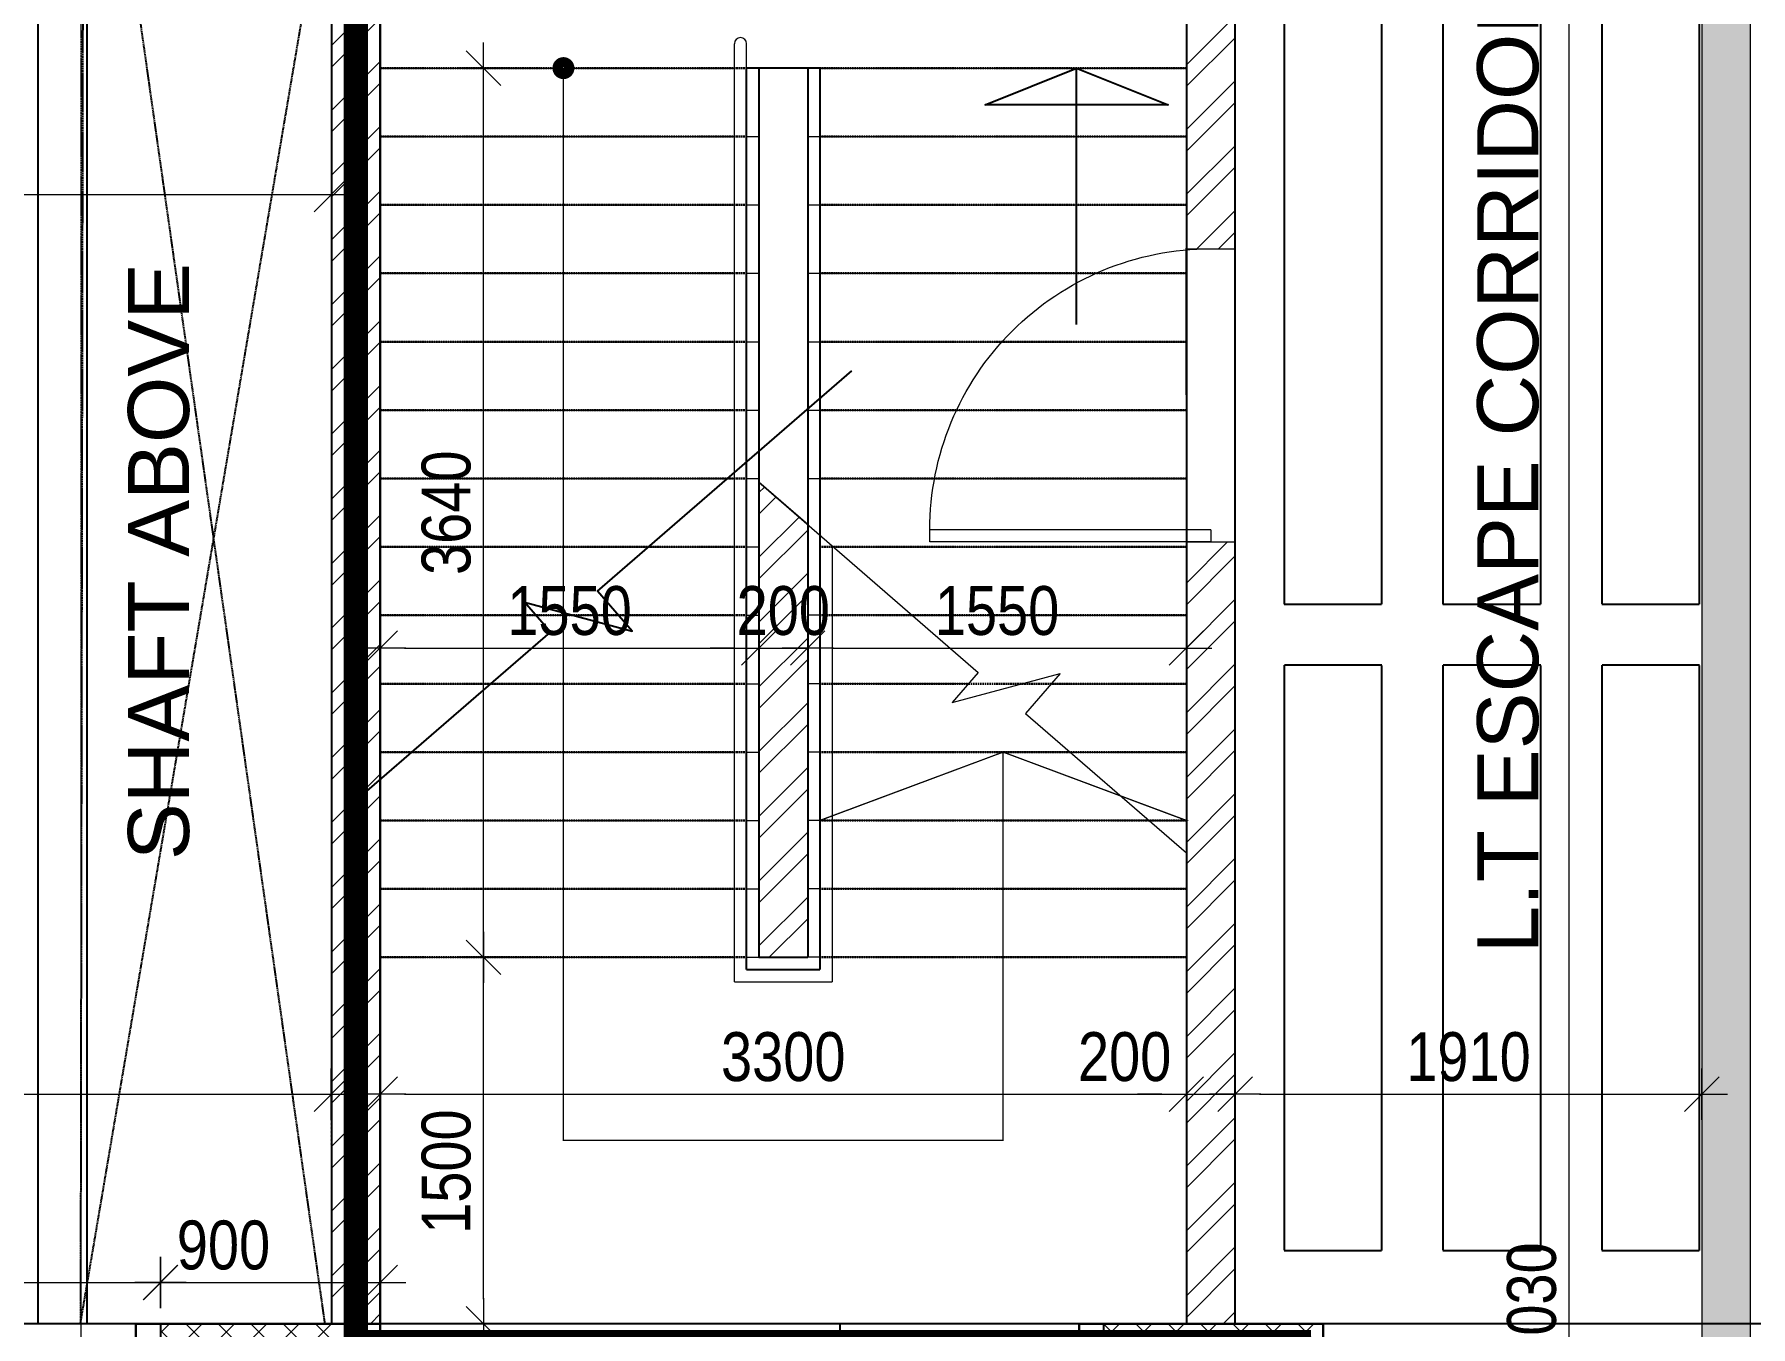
# Model space of a CAD drawing. Header units: inches. Extents: x 676944 to 1044153, y 326920 to 502369.
# Drawn here: x 732321 to 739347, y 378298 to 383589 of the extents above; entities that cross this region are included whole.
import ezdxf

# ---------------------------------------------------------------- set-up
doc = ezdxf.new("R2010")
doc.units = ezdxf.units.IN
doc.header["$MEASUREMENT"] = 0
for name, pattern in [('DASHED2', [9.525, 6.35, -3.175]), ('DOT2', [3.175, 0, -3.175]), ('HIDDEN', [9.525, 6.35, -3.175])]:
    doc.linetypes.add(name, pattern=pattern)
for name, color, linetype, lineweight in [('A-BLOCK', 43, 'Continuous', 13), ('A-DIMENSION', 7, 'Continuous', 9), ('A-DOOR', 10, 'Continuous', 15), ('A-HATCH CONCRETE', 254, 'Continuous', 5), ('A-LEASING LINE', 7, 'DASHED2', 9), ('escape route', 8, 'HIDDEN', 15), ('wall hatch', 252, 'Continuous', 0)]:
    doc.layers.add(name, color=color, linetype=linetype, lineweight=lineweight)
for name, color, linetype in [('S-BEAM', 2, 'Continuous'), ('S-COL', 210, 'Continuous'), ('S-COL-1', 7, 'Continuous'), ('S-RIBS', 43, 'HIDDEN'), ('S-STR', 9, 'DASHED2'), ('SHAFT', 7, 'Continuous'), ('stair', 1, 'Continuous'), ('TEXT', 181, 'Continuous'), ('VP', 8, 'Continuous')]:
    doc.layers.add(name, color=color, linetype=linetype)
doc.styles.add('ARIAL', font='ARIALN.TTF')
doc.styles.get("Standard").update_dxf_attribs({"font": 'arial.ttf'})
doc.styles.add('style1', font='arial.ttf')
doc.dimstyles.get("Standard").update_dxf_attribs({"dimtxt": 0.18, "dimasz": 0.18, "dimexe": 0.18, "dimexo": 0.0625, "dimgap": 0.09, "dimtad": 0, "dimtih": 1, "dimtoh": 1, "dimdec": 4, "dimzin": 0, "dimdsep": 46, "dimtxsty": 'Standard', "dimcen": 0.09, "dimadec": 0, "dimazin": 0, "dimtfac": 1, "dimtdec": 4, "dimtofl": 0, "dimtmove": 0, "dimatfit": 3, "dimfxl": 1, "dimtolj": 1, "dimtzin": 0, "dimarcsym": 0})
pattern_1 = [(45, (500290.86, -209134.59), (-132.58252, 132.58252), []), (45, (500379.24, -209134.59), (-132.58252, 132.58252), [])]

# ---------------------------------------------------------------- blocks, each defined once
blk = doc.blocks.new('R')
at = {"color": 4, "lineweight": 13}
blk.add_line((-0.707, -0.707), (0.707, 0.707), dxfattribs=at)
for p, q in [((0, -1.05), (0, 1.05)), ((-1.05, 0), (1.05, 0))]:
    blk.add_line(p, q)
blk = doc.blocks.new('*D213')
at = {"layer": 'A-DIMENSION', "linetype": 'DOT2', "lineweight": 13, "transparency": 16777216}
for p, q in [((721847, 382960.4), (721847, 382858.4)), ((733537, 382960.4), (733537, 382858.4))]:
    blk.add_line(p, q, dxfattribs=at)
at = {"layer": 'A-DIMENSION', "transparency": 16777216}
blk.add_line((721947, 382933.4), (733437, 382933.4), dxfattribs=at)
at = {"layer": 'Defpoints', "color": 0, "transparency": 16777216}
for p in [(721847, 383060.4), (733537, 383060.4), (733537, 382933.4)]:
    blk.add_point(p, dxfattribs=at)
at = {"layer": 'A-DIMENSION', "transparency": 16777216, "xscale": 100, "yscale": 100, "zscale": 100, "rotation": 180}
blk.add_blockref('R', (721847, 382933.4), dxfattribs=at)
at = {"layer": 'A-DIMENSION', "transparency": 16777216, "xscale": 100, "yscale": 100, "zscale": 100}
blk.add_blockref('R', (733537, 382933.4), dxfattribs=at)
at = {"layer": 'A-DIMENSION', "transparency": 16777216, "insert": (727692, 383085.6), "char_height": 200, "attachment_point": 5, "style": 'ARIAL'}
blk.add_mtext('\\A1;11690', dxfattribs=at)
blk = doc.blocks.new('*D192')
at = {"layer": 'A-DIMENSION', "linetype": 'DOT2', "lineweight": 13, "transparency": 16777216}
for p, q in [((727197.9, 378410.4), (727197.9, 378554.4)), ((732838, 378410.4), (732838, 378554.4))]:
    blk.add_line(p, q, dxfattribs=at)
at = {"layer": 'A-DIMENSION', "transparency": 16777216}
blk.add_line((727297.9, 378479.4), (732738, 378479.4), dxfattribs=at)
at = {"layer": 'Defpoints', "color": 0, "transparency": 16777216}
for p in [(732838, 378479.4), (727197.9, 378310.4), (732838, 378310.4)]:
    blk.add_point(p, dxfattribs=at)
at = {"layer": 'A-DIMENSION', "transparency": 16777216, "xscale": 100, "yscale": 100, "zscale": 100, "rotation": 180}
blk.add_blockref('R', (727197.9, 378479.4), dxfattribs=at)
at = {"layer": 'A-DIMENSION', "transparency": 16777216, "xscale": 100, "yscale": 100, "zscale": 100}
blk.add_blockref('R', (732838, 378479.4), dxfattribs=at)
at = {"layer": 'A-DIMENSION', "transparency": 16777216, "insert": (730017.9, 378631.5), "char_height": 200, "attachment_point": 5, "style": 'ARIAL'}
blk.add_mtext('\\A1;5640', dxfattribs=at)
blk = doc.blocks.new('*D193')
at = {"layer": 'A-DIMENSION', "linetype": 'DOT2', "lineweight": 13, "transparency": 16777216}
for p, q in [((732837, 378410.4), (732837, 378554.4)), ((733736.9, 378410.4), (733736.9, 378554.4))]:
    blk.add_line(p, q, dxfattribs=at)
at = {"layer": 'A-DIMENSION', "transparency": 16777216}
blk.add_line((732937, 378479.4), (733636.9, 378479.4), dxfattribs=at)
at = {"layer": 'Defpoints', "color": 0, "transparency": 16777216}
for p in [(733736.9, 378479.4), (732837, 378310.4), (733736.9, 378310.4)]:
    blk.add_point(p, dxfattribs=at)
at = {"layer": 'A-DIMENSION', "transparency": 16777216, "xscale": 100, "yscale": 100, "zscale": 100, "rotation": 180}
blk.add_blockref('R', (732837, 378479.4), dxfattribs=at)
at = {"layer": 'A-DIMENSION', "transparency": 16777216, "xscale": 100, "yscale": 100, "zscale": 100}
blk.add_blockref('R', (733736.9, 378479.4), dxfattribs=at)
at = {"layer": 'A-DIMENSION', "transparency": 16777216, "insert": (733095.3, 378631.5), "char_height": 200, "attachment_point": 5, "style": 'ARIAL'}
blk.add_mtext('\\A1;900', dxfattribs=at)
blk = doc.blocks.new('*D202')
at = {"layer": 'A-DIMENSION', "linetype": 'DOT2', "lineweight": 13, "transparency": 16777216}
for p, q in [((732421.7, 385280), (731961.3, 385280)), ((732442.9, 378310.4), (731961.3, 378310.4))]:
    blk.add_line(p, q, dxfattribs=at)
at = {"layer": 'A-DIMENSION', "transparency": 16777216}
blk.add_line((732036.3, 385180), (732036.3, 378410.4), dxfattribs=at)
at = {"layer": 'Defpoints', "color": 0, "transparency": 16777216}
for p in [(732521.7, 385280), (732036.3, 378310.4), (732542.9, 378310.4)]:
    blk.add_point(p, dxfattribs=at)
at = {"layer": 'A-DIMENSION', "transparency": 16777216, "xscale": 100, "yscale": 100, "zscale": 100}
for p, rotation in [((732036.3, 385280), 90), ((732036.3, 378310.4), 270)]:
    blk.add_blockref('R', p, dxfattribs=dict(at, rotation=rotation))
at = {"layer": 'A-DIMENSION', "transparency": 16777216, "insert": (731884.2, 381795.2), "char_height": 200, "attachment_point": 5, "rotation": 90, "style": 'ARIAL'}
blk.add_mtext('\\A1;6970', dxfattribs=at)
blk = doc.blocks.new('*D238')
at = {"layer": 'A-DIMENSION', "linetype": 'DOT2', "lineweight": 13, "transparency": 16777216}
for p, q in [((720996.9, 379279.7), (720996.9, 379325.4)), ((733536.7, 379046.1), (733536.7, 379325.4))]:
    blk.add_line(p, q, dxfattribs=at)
at = {"layer": 'A-DIMENSION', "transparency": 16777216}
blk.add_line((721096.9, 379250.4), (733436.7, 379250.4), dxfattribs=at)
at = {"layer": 'Defpoints', "color": 0, "transparency": 16777216}
for p in [(733536.7, 379250.4), (720996.9, 379179.7), (733536.7, 378946.1)]:
    blk.add_point(p, dxfattribs=at)
at = {"layer": 'A-DIMENSION', "transparency": 16777216, "xscale": 100, "yscale": 100, "zscale": 100, "rotation": 180}
blk.add_blockref('R', (720996.9, 379250.4), dxfattribs=at)
at = {"layer": 'A-DIMENSION', "transparency": 16777216, "xscale": 100, "yscale": 100, "zscale": 100}
blk.add_blockref('R', (733536.7, 379250.4), dxfattribs=at)
at = {"layer": 'A-DIMENSION', "transparency": 16777216, "insert": (727266.8, 379402.5), "char_height": 200, "attachment_point": 5, "style": 'ARIAL'}
blk.add_mtext('\\A1;12540', dxfattribs=at)
blk = doc.blocks.new('*D463')
at = {"layer": 'A-DIMENSION', "color": 254, "linetype": 'DOT2', "lineweight": 13, "transparency": 16777216}
for p, q in [((542748.5, 213918.4), (542748.5, 213893.4)), ((544298.5, 213918.4), (544298.5, 213893.4))]:
    blk.add_line(p, q, dxfattribs=at)
at = {"layer": 'A-DIMENSION', "color": 254, "transparency": 16777216}
blk.add_line((542848.5, 213818.4), (544198.5, 213818.4), dxfattribs=at)
at = {"layer": 'Defpoints', "color": 0, "transparency": 16777216}
for p in [(542748.5, 213818.4), (544298.5, 213818.4), (544298.5, 213818.4)]:
    blk.add_point(p, dxfattribs=at)
at = {"layer": 'A-DIMENSION', "color": 254, "transparency": 16777216, "xscale": 100, "yscale": 100, "zscale": 100, "rotation": 180}
blk.add_blockref('R', (542748.5, 213818.4), dxfattribs=at)
at = {"layer": 'A-DIMENSION', "color": 254, "transparency": 16777216, "xscale": 100, "yscale": 100, "zscale": 100}
blk.add_blockref('R', (544298.5, 213818.4), dxfattribs=at)
at = {"layer": 'A-DIMENSION', "color": 254, "transparency": 16777216, "insert": (543523.5, 213970.6), "char_height": 200, "attachment_point": 5, "style": 'ARIAL'}
blk.add_mtext('\\A1;1550', dxfattribs=at)
blk = doc.blocks.new('*D464')
at = {"layer": 'A-DIMENSION', "color": 254, "linetype": 'DOT2', "lineweight": 13, "transparency": 16777216}
for p, q in [((544498.5, 213918.4), (544498.5, 213893.4)), ((546048.5, 213918.4), (546048.5, 213893.4))]:
    blk.add_line(p, q, dxfattribs=at)
at = {"layer": 'A-DIMENSION', "color": 254, "transparency": 16777216}
blk.add_line((544598.5, 213818.4), (545948.5, 213818.4), dxfattribs=at)
at = {"layer": 'Defpoints', "color": 0, "transparency": 16777216}
for p in [(544498.5, 213818.4), (546048.5, 213818.4), (546048.5, 213818.4)]:
    blk.add_point(p, dxfattribs=at)
at = {"layer": 'A-DIMENSION', "color": 254, "transparency": 16777216, "xscale": 100, "yscale": 100, "zscale": 100, "rotation": 180}
blk.add_blockref('R', (544498.5, 213818.4), dxfattribs=at)
at = {"layer": 'A-DIMENSION', "color": 254, "transparency": 16777216, "xscale": 100, "yscale": 100, "zscale": 100}
blk.add_blockref('R', (546048.5, 213818.4), dxfattribs=at)
at = {"layer": 'A-DIMENSION', "color": 254, "transparency": 16777216, "insert": (545273.5, 213970.6), "char_height": 200, "attachment_point": 5, "style": 'ARIAL'}
blk.add_mtext('\\A1;1550', dxfattribs=at)
blk = doc.blocks.new('*D465')
at = {"layer": 'A-DIMENSION', "color": 254, "linetype": 'DOT2', "lineweight": 13, "transparency": 16777216}
for p, q in [((543071.4, 212552.4), (543096.4, 212552.4)), ((543071.4, 211052.4), (543096.4, 211052.4))]:
    blk.add_line(p, q, dxfattribs=at)
at = {"layer": 'A-DIMENSION', "color": 254, "transparency": 16777216}
blk.add_line((543171.4, 211152.4), (543171.4, 212452.4), dxfattribs=at)
at = {"layer": 'Defpoints', "color": 0, "transparency": 16777216}
for p in [(543171.4, 212552.4), (543171.4, 212552.4), (543171.4, 211052.4)]:
    blk.add_point(p, dxfattribs=at)
at = {"layer": 'A-DIMENSION', "color": 254, "transparency": 16777216, "xscale": 100, "yscale": 100, "zscale": 100}
for p, rotation in [((543171.4, 212552.4), 90), ((543171.4, 211052.4), 270)]:
    blk.add_blockref('R', p, dxfattribs=dict(at, rotation=rotation))
at = {"layer": 'A-DIMENSION', "color": 254, "transparency": 16777216, "insert": (543019.3, 211675.2), "char_height": 200, "attachment_point": 5, "rotation": 90, "style": 'ARIAL'}
blk.add_mtext('\\A1;1500', dxfattribs=at)
blk = doc.blocks.new('*D466')
at = {"layer": 'A-DIMENSION', "color": 254, "linetype": 'DOT2', "lineweight": 13, "transparency": 16777216}
for p, q in [((543071.4, 216192.4), (543096.4, 216192.4)), ((543071.4, 212552.4), (543096.4, 212552.4))]:
    blk.add_line(p, q, dxfattribs=at)
at = {"layer": 'A-DIMENSION', "color": 254, "transparency": 16777216}
blk.add_line((543171.4, 212652.4), (543171.4, 216092.4), dxfattribs=at)
at = {"layer": 'Defpoints', "color": 0, "transparency": 16777216}
for p in [(543171.4, 216192.4), (543171.4, 216192.4), (543171.4, 212552.4)]:
    blk.add_point(p, dxfattribs=at)
at = {"layer": 'A-DIMENSION', "color": 254, "transparency": 16777216, "xscale": 100, "yscale": 100, "zscale": 100}
for p, rotation in [((543171.4, 216192.4), 90), ((543171.4, 212552.4), 270)]:
    blk.add_blockref('R', p, dxfattribs=dict(at, rotation=rotation))
at = {"layer": 'A-DIMENSION', "color": 254, "transparency": 16777216, "insert": (543019.3, 214372.4), "char_height": 200, "attachment_point": 5, "rotation": 90, "style": 'ARIAL'}
blk.add_mtext('\\A1;3640', dxfattribs=at)
blk = doc.blocks.new('*D467')
at = {"layer": 'A-DIMENSION', "color": 254, "linetype": 'DOT2', "lineweight": 13, "transparency": 16777216}
for p, q in [((547862.5, 217082), (547539.9, 217082)), ((547862.5, 205052.4), (547539.9, 205052.4))]:
    blk.add_line(p, q, dxfattribs=at)
at = {"layer": 'A-DIMENSION', "color": 254, "transparency": 16777216}
blk.add_line((547614.9, 216982), (547614.9, 205152.4), dxfattribs=at)
at = {"layer": 'Defpoints', "color": 0, "transparency": 16777216}
for p in [(547962.5, 217082), (547614.9, 205052.4), (547962.5, 205052.4)]:
    blk.add_point(p, dxfattribs=at)
at = {"layer": 'A-DIMENSION', "color": 254, "transparency": 16777216, "xscale": 100, "yscale": 100, "zscale": 100}
for p, rotation in [((547614.9, 217082), 90), ((547614.9, 205052.4), 270)]:
    blk.add_blockref('R', p, dxfattribs=dict(at, rotation=rotation))
at = {"layer": 'A-DIMENSION', "color": 254, "transparency": 16777216, "insert": (547462.8, 211067.2), "char_height": 200, "attachment_point": 5, "rotation": 90, "style": 'ARIAL'}
blk.add_mtext('\\A1;12030', dxfattribs=at)
blk = doc.blocks.new('M-DOOR-1M')
at = {"layer": 'A-DOOR'}
for p, q in [((0, 958.4), (-41.7, 958.4)), ((-41.7, 0), (-41.7, 958.4)), ((0, 0), (0, 958.4)), ((-41.7, 0), (0, 0))]:
    blk.add_line(p, q, dxfattribs=at)
blk.add_arc((-41.7, 0), 958.4, 90, 180.00218, dxfattribs=at)
blk = doc.blocks.new('*D414')
at = {"layer": 'A-DIMENSION', "color": 254, "linetype": 'DOT2', "lineweight": 13, "transparency": 16777216}
for p, q in [((546048.5, 211978.6), (546048.5, 212067.4)), ((542748.2, 211909.8), (542748.2, 211917.4))]:
    blk.add_line(p, q, dxfattribs=at)
at = {"layer": 'A-DIMENSION', "color": 254, "transparency": 16777216}
blk.add_line((542848.2, 211992.4), (545948.5, 211992.4), dxfattribs=at)
at = {"layer": 'Defpoints', "color": 0, "transparency": 16777216}
for p in [(542748.2, 212009.8), (546048.5, 211992.4), (546048.5, 211878.6)]:
    blk.add_point(p, dxfattribs=at)
at = {"layer": 'A-DIMENSION', "color": 254, "transparency": 16777216, "xscale": 100, "yscale": 100, "zscale": 100, "rotation": 180}
blk.add_blockref('R', (542748.2, 211992.4), dxfattribs=at)
at = {"layer": 'A-DIMENSION', "color": 254, "transparency": 16777216, "xscale": 100, "yscale": 100, "zscale": 100}
blk.add_blockref('R', (546048.5, 211992.4), dxfattribs=at)
at = {"layer": 'A-DIMENSION', "color": 254, "transparency": 16777216, "insert": (544398.3, 212144.5), "char_height": 200, "attachment_point": 5, "style": 'ARIAL'}
blk.add_mtext('\\A1;3300', dxfattribs=at)
blk = doc.blocks.new('*D415')
at = {"layer": 'A-DIMENSION', "color": 254, "linetype": 'DOT2', "lineweight": 13, "transparency": 16777216}
for p, q in [((546048.5, 211978.6), (546048.5, 212067.4)), ((546248.5, 212001.3), (546248.5, 212067.4))]:
    blk.add_line(p, q, dxfattribs=at)
at = {"layer": 'A-DIMENSION', "color": 254, "transparency": 16777216}
for p, q in [((545948.5, 211992.4), (545848.5, 211992.4)), ((546048.5, 211992.4), (546248.5, 211992.4)), ((546348.5, 211992.4), (546448.5, 211992.4))]:
    blk.add_line(p, q, dxfattribs=at)
at = {"layer": 'Defpoints', "color": 0, "transparency": 16777216}
for p in [(546248.5, 211992.4), (546048.5, 211878.6), (546248.5, 211901.3)]:
    blk.add_point(p, dxfattribs=at)
at = {"layer": 'A-DIMENSION', "color": 254, "transparency": 16777216, "xscale": 100, "yscale": 100, "zscale": 100}
blk.add_blockref('R', (546048.5, 211992.4), dxfattribs=at)
at = {"layer": 'A-DIMENSION', "color": 254, "transparency": 16777216, "xscale": 100, "yscale": 100, "zscale": 100, "rotation": 180}
blk.add_blockref('R', (546248.5, 211992.4), dxfattribs=at)
at = {"layer": 'A-DIMENSION', "color": 254, "transparency": 16777216, "insert": (545795.9, 212144.5), "char_height": 200, "attachment_point": 5, "style": 'ARIAL'}
blk.add_mtext('\\A1;200', dxfattribs=at)
blk = doc.blocks.new('*D398')
at = {"layer": 'A-DIMENSION', "color": 254, "linetype": 'DOT2', "lineweight": 13, "transparency": 16777216}
for p, q in [((544298.5, 213918.4), (544298.5, 213893.4)), ((544498.5, 213813.4), (544498.5, 213893.4))]:
    blk.add_line(p, q, dxfattribs=at)
at = {"layer": 'A-DIMENSION', "color": 254, "transparency": 16777216}
for p, q in [((544198.5, 213818.4), (544098.5, 213818.4)), ((544298.5, 213818.4), (544498.5, 213818.4)), ((544598.5, 213818.4), (544698.5, 213818.4))]:
    blk.add_line(p, q, dxfattribs=at)
at = {"layer": 'Defpoints', "color": 0, "transparency": 16777216}
for p in [(544298.5, 213818.4), (544498.5, 213818.4), (544498.5, 213713.4)]:
    blk.add_point(p, dxfattribs=at)
at = {"layer": 'A-DIMENSION', "color": 254, "transparency": 16777216, "xscale": 100, "yscale": 100, "zscale": 100}
blk.add_blockref('R', (544298.5, 213818.4), dxfattribs=at)
at = {"layer": 'A-DIMENSION', "color": 254, "transparency": 16777216, "xscale": 100, "yscale": 100, "zscale": 100, "rotation": 180}
blk.add_blockref('R', (544498.5, 213818.4), dxfattribs=at)
at = {"layer": 'A-DIMENSION', "color": 254, "transparency": 16777216, "insert": (544398.5, 213970.6), "char_height": 200, "attachment_point": 5, "style": 'ARIAL'}
blk.add_mtext('\\A1;200', dxfattribs=at)
blk = doc.blocks.new('*D397')
at = {"layer": 'A-DIMENSION', "color": 254, "linetype": 'DOT2', "lineweight": 13, "transparency": 16777216}
for p, q in [((546248.5, 212001.3), (546248.5, 212067.4)), ((548158.7, 212026.1), (548158.7, 212067.4))]:
    blk.add_line(p, q, dxfattribs=at)
at = {"layer": 'A-DIMENSION', "color": 254, "transparency": 16777216}
blk.add_line((546348.5, 211992.4), (548058.7, 211992.4), dxfattribs=at)
at = {"layer": 'Defpoints', "color": 0, "transparency": 16777216}
for p in [(548158.7, 211992.4), (548158.7, 211926.1), (546248.5, 211901.3)]:
    blk.add_point(p, dxfattribs=at)
at = {"layer": 'A-DIMENSION', "color": 254, "transparency": 16777216, "xscale": 100, "yscale": 100, "zscale": 100, "rotation": 180}
blk.add_blockref('R', (546248.5, 211992.4), dxfattribs=at)
at = {"layer": 'A-DIMENSION', "color": 254, "transparency": 16777216, "xscale": 100, "yscale": 100, "zscale": 100}
blk.add_blockref('R', (548158.7, 211992.4), dxfattribs=at)
at = {"layer": 'A-DIMENSION', "color": 254, "transparency": 16777216, "insert": (547203.6, 212144.5), "char_height": 200, "attachment_point": 5, "style": 'ARIAL'}
blk.add_mtext('\\A1;1910', dxfattribs=at)
blk = doc.blocks.new('CEILING PLAN')
at = {"layer": 'S-BEAM', "color": 254, "linetype": 'ByBlock'}
for p, q in [((420692.4, 463623.1), (420692.4, 470620.1)), ((420892.4, 463623.1), (420892.4, 470591.5)), ((421892.4, 470448.8), (421892.4, 463623.1)), ((422092.4, 470420.4), (422092.4, 463623.1)), ((425392.4, 469952.9), (425392.4, 463623.1)), ((425592.4, 463623.1), (425592.4, 469924.4)), ((437377.8, 463623.1), (409103.2, 463623.1))]:
    blk.add_line(p, q, dxfattribs=at)
at = {"layer": 'S-COL-1', "color": 254, "lineweight": 30}
for points in [[(421092.4, 463623.1), (421092.4, 463023.1), (422092.4, 463023.1), (422092.4, 463623.1)], [(424953, 463623.1), (424953, 463023.1), (425953, 463023.1), (425953, 463623.1)]]:
    blk.add_lwpolyline(points, close=True, dxfattribs=at)
at = {"layer": 'S-RIBS', "color": 254, "ltscale": 0.4}
for points in [[(426193, 469532.1), (425793, 469589.2), (425793, 466569.1), (426193, 466569.1)], [(426843, 469439.3), (426443, 469496.4), (426443, 466569.1), (426843, 466569.1)], [(427493, 469346.6), (427093, 469403.6), (427093, 466569.1), (427493, 466569.1)], [(426193, 466319.1), (425793, 466319.1), (425793, 463923.1), (426193, 463923.1)], [(426843, 466319.1), (426443, 466319.1), (426443, 463923.1), (426843, 463923.1)], [(427493, 466319.1), (427093, 466319.1), (427093, 463923.1), (427493, 463923.1)]]:
    blk.add_lwpolyline(points, close=True, dxfattribs=at)
at = {"layer": 'S-STR', "color": 254, "lineweight": 30}
for p, q in [((422092.4, 468763.2), (423592.4, 468763.2)), ((425392.4, 468763.2), (423892.4, 468763.2)), ((422092.4, 468483.2), (423592.4, 468483.2)), ((425392.4, 468483.2), (423892.4, 468483.2)), ((422092.4, 468203.2), (423592.4, 468203.2)), ((425392.4, 468203.2), (423892.4, 468203.2)), ((422092.4, 467923.2), (423592.4, 467923.2)), ((425392.4, 467923.2), (423892.4, 467923.2)), ((422092.4, 467643.2), (423592.4, 467643.2)), ((425392.4, 467643.2), (423892.4, 467643.2)), ((422092.4, 467363.2), (423592.4, 467363.2)), ((425392.4, 467363.2), (423892.4, 467363.2)), ((422092.4, 467083.2), (423592.4, 467083.2)), ((425392.4, 467083.2), (423892.4, 467083.2)), ((422092.4, 466803.2), (423592.4, 466803.2)), ((425392.4, 466803.2), (423892.4, 466803.2)), ((422092.4, 466523.2), (423592.4, 466523.2)), ((425392.4, 466523.2), (423892.4, 466523.2)), ((422092.4, 466243.2), (423592.4, 466243.2)), ((425392.4, 466243.2), (423892.4, 466243.2)), ((422092.4, 465963.2), (423592.4, 465963.2)), ((425392.4, 465963.2), (423892.4, 465963.2)), ((422092.4, 465683.2), (423592.4, 465683.2)), ((425392.4, 465683.2), (423892.4, 465683.2)), ((422092.4, 465403.2), (423592.4, 465403.2)), ((425392.4, 465403.2), (423892.4, 465403.2)), ((422092.4, 465123.2), (423592.4, 465123.2)), ((425392.4, 465123.2), (423892.4, 465123.2))]:
    blk.add_line(p, q, dxfattribs=at)
at = {"layer": 'stair', "color": 254}
for p, q in [((423592.4, 467051.8), (423592.4, 468763.2)), ((423892.4, 468763.2), (423592.4, 468763.2)), ((423642.4, 468763.2), (423642.4, 465123.2)), ((423842.4, 468763.2), (423842.4, 465123.2)), ((423892.4, 468763.2), (423892.4, 467311.9)), ((423892.4, 467311.9), (423892.4, 465073.2)), ((423592.4, 465073.2), (423592.4, 467051.8)), ((423592.4, 465073.2), (423892.4, 465073.2)), ((423592.4, 465073.2), (423892.4, 465073.2)), ((423642.4, 465123.2), (423842.4, 465123.2)), ((423642.4, 465123.2), (423842.4, 465123.2))]:
    blk.add_line(p, q, dxfattribs=at)
for points in [[(424943.4, 467713.2), (424943.4, 468763.2), (425318.4, 468613.2), (424568.4, 468613.2), (424943.4, 468763.2)], [(421956.9, 465733.3), (422788.9, 466454.6), (422682.3, 466577.6), (423123.9, 466458.9), (422982.2, 466622.3), (424022.5, 467524.3)]]:
    blk.add_lwpolyline(points, dxfattribs=at)
blk = doc.blocks.new('SDFGBS')
at = {"layer": 'A-DIMENSION'}
h = blk.add_hatch(dxfattribs=at)
h.set_pattern_fill('ANSI35', color=254, scale=500)
h.set_pattern_definition([(45, (552314.21, 217329.53), (-88.3883, 88.3883), []), (45, (552402.6, 217329.53), (-88.3883, 88.3883), [156.25, -31.25, 0, -31.25])])
edge = h.paths.add_edge_path(flags=17)
edge.add_line((553946.3, 227821), (553748.4, 227849.3))
edge.add_line((553748.4, 227849.3), (552636.7, 220060.7))
edge.add_line((552636.7, 220060.7), (552850.2, 220030.2))
edge.add_line((552850.2, 220030.2), (553946.3, 227821))
edge.add_line((553946.3, 227821), (553748.4, 227849.3))
h.paths.add_polyline_path([(553946.3, 227821), (553748.4, 227849.3), (552636.7, 220060.7), (552850.2, 220030.2)], flags=17)
h.paths.add_polyline_path([(552122.2, 216511.9), (552150.4, 216709.9), (548158.7, 217279.6), (548158.7, 217118.1), (548158.7, 217081.1), (548158.7, 206352.4), (548358.7, 206352.4), (548358.7, 217049)])
h.paths.add_polyline_path([(552440.3, 217325.1), (552242.3, 217353.3), (552206.9, 217105.8), (552404.9, 217077.6)])
h.paths.add_polyline_path([(548158.7, 205052.4), (548358.7, 205055.3), (548358.7, 205152.4), (548158.7, 205152.4)])
h = blk.add_hatch(dxfattribs=at)
h.set_pattern_fill('ANSI32', color=254, scale=500)
h.set_pattern_definition(pattern_1)
h.paths.add_polyline_path([(546248.4, 215452.6), (546249.2, 217358.9), (546048.5, 217387.1), (546048.4, 215452.6)])
h = blk.add_hatch(dxfattribs=at)
h.set_pattern_fill('ANSI32', color=254, scale=500)
h.set_pattern_definition(pattern_1)
h.paths.add_polyline_path([(546248.5, 214252.6), (546048.5, 214252.6), (546048.5, 211052.4), (546248.5, 211052.4)])
h.paths.add_polyline_path([(544298.5, 214497), (544298.5, 212552.4), (544498.5, 212552.4), (544498.5, 214323.6)])
at = {"color": 254, "linetype": 'Continuous', "ltscale": 100}
blk.add_lwpolyline([(548358.7, 199352.4), (548358.7, 205055.3), (548158.7, 205052.4), (546609.2, 205052.4), (546609.2, 211052.4), (542748.5, 211052.4), (542748.5, 217853.6), (543751.9, 217706.5), (543785.2, 217903.8), (544329.2, 221715.1), (545372.1, 229020.7), (545414.4, 229317.7), (509749.2, 234378), (508982.7, 222668.9), (530759.5, 219560.9), (530757.7, 213002.3), (529859.4, 213002.3), (529859.4, 212802.4), (529859.4, 209552.4), (521809.4, 209552.4), (521809.4, 209352.4), (521809.4, 199352.4), (548358.7, 199352.4)], dxfattribs=at)
at = {"layer": 'A-DIMENSION', "color": 254}
for p, q in [((546048.5, 217382.3), (546048.5, 215452.6)), ((546248.5, 215452.6), (546248.5, 217353.7)), ((542748.5, 211052.4), (542748.5, 217053.6)), ((544198.5, 212452.4), (544198.5, 216292.4)), ((544248.5, 212502.4), (544248.5, 216292.4)), ((542748.5, 216192.4), (544198.5, 216192.4)), ((543498.5, 211802.4), (543498.5, 216192.4)), ((544248.5, 216192.4), (544298.5, 216192.4)), ((544298.5, 214497), (544298.5, 216192.4)), ((544498.5, 214323.6), (544498.5, 216192.4)), ((544498.5, 216192.4), (546048.5, 216192.4)), ((542748.5, 215912.4), (544198.5, 215912.4)), ((544248.5, 215912.4), (544298.5, 215912.4)), ((544498.5, 215912.4), (546048.5, 215912.4)), ((542748.5, 215632.4), (544198.5, 215632.4)), ((544248.5, 215632.4), (544298.5, 215632.4)), ((544498.5, 215632.4), (546048.5, 215632.4)), ((546048.5, 214252.6), (546048.4, 215455.5)), ((546048.5, 215452.6), (546248.5, 215452.6)), ((542748.5, 215352.4), (544198.5, 215352.4)), ((544248.5, 215352.4), (544298.5, 215352.4)), ((544498.5, 215352.4), (546048.5, 215352.4)), ((542748.5, 215072.4), (544198.5, 215072.4)), ((544248.5, 215072.4), (544298.5, 215072.4)), ((544498.5, 215072.4), (546048.5, 215072.4)), ((542748.5, 214792.4), (544198.5, 214792.4)), ((544248.5, 214792.4), (544298.5, 214792.4)), ((544498.5, 214792.4), (546048.5, 214792.4)), ((542748.5, 214512.4), (544198.5, 214512.4)), ((544248.5, 214512.4), (544298.5, 214512.4)), ((544498.5, 214512.4), (546048.5, 214512.4)), ((542748.5, 214232.4), (544198.5, 214232.4)), ((544248.5, 214232.4), (544298.5, 214232.4)), ((544548.5, 214280.3), (544548.5, 212502.4)), ((544598.5, 214236.9), (544598.5, 212452.4)), ((544603.7, 214232.4), (546048.5, 214232.4)), ((546048.5, 214252.6), (546048.5, 211052.4)), ((546048.5, 214252.6), (546248.5, 214252.6)), ((546248.5, 211052.4), (546248.5, 214252.6)), ((542748.5, 213952.4), (544198.5, 213952.4)), ((544248.5, 213952.4), (544298.5, 213952.4)), ((544548.5, 213952.4), (544498.5, 213952.4)), ((544926.6, 213952.4), (544598.5, 213952.4)), ((544926.6, 213952.4), (546048.5, 213952.4)), ((542748.5, 213672.4), (544198.5, 213672.4)), ((544248.5, 213672.4), (544298.5, 213672.4)), ((544548.5, 213672.4), (544498.5, 213672.4)), ((545157.4, 213672.4), (544598.5, 213672.4)), ((545496.1, 213672.4), (546048.5, 213672.4)), ((542748.5, 213392.4), (544198.5, 213392.4)), ((544248.5, 213392.4), (544298.5, 213392.4)), ((544548.5, 213392.4), (544498.5, 213392.4)), ((545572.4, 213392.4), (544598.5, 213392.4)), ((545298.5, 211802.4), (545298.5, 213392.4)), ((545572.4, 213392.4), (546048.5, 213392.4)), ((542748.5, 213112.4), (544198.5, 213112.4)), ((544248.5, 213112.4), (544298.5, 213112.4)), ((544548.5, 213112.4), (544498.5, 213112.4)), ((545895.3, 213112.4), (544598.5, 213112.4)), ((545895.3, 213112.4), (546048.5, 213112.4)), ((542748.5, 212832.4), (544198.5, 212832.4)), ((544248.5, 212832.4), (544298.5, 212832.4)), ((544548.5, 212832.4), (544498.5, 212832.4)), ((546048.5, 212832.4), (544598.5, 212832.4)), ((542748.5, 212552.4), (544198.5, 212552.4)), ((544248.5, 212552.4), (544298.5, 212552.4)), ((544548.5, 212552.4), (544498.5, 212552.4)), ((546048.5, 212552.4), (544598.5, 212552.4)), ((544248.5, 212502.4), (544548.5, 212502.4)), ((544248.5, 212502.4), (544548.5, 212502.4)), ((544198.5, 212452.4), (544598.5, 212452.4)), ((545298.5, 211802.4), (543498.5, 211802.4)), ((545759.2, 211052.4), (542748.5, 211052.4))]:
    blk.add_line(p, q, dxfattribs=at)
for points in [[(548158.7, 217279.6), (548158.7, 206352.4), (548358.7, 206352.4), (548358.7, 217049), (552123.6, 216511.7)], [(544298.5, 214497), (545196.9, 213718), (545090.3, 213595.1), (545531.9, 213713.7), (545390.3, 213550.4), (546048.5, 212979.6)], [(546048.5, 213112.4), (545298.5, 213392.4), (544548.5, 213112.4)], [(546609.2, 210552.4), (546609.2, 210552.4), (546609.2, 211052.4), (545709.2, 211052.4)]]:
    blk.add_lwpolyline(points, dxfattribs=at)
at = {"layer": 'A-DIMENSION', "color": 254, "const_width": 40.5}
blk.add_lwpolyline([(543523.2, 216192.4, -1), (543473.7, 216192.4, -1)], format="xyb", close=True, dxfattribs=at)
at = {"layer": 'A-DIMENSION', "color": 254, "const_width": 5}
blk.add_lwpolyline([(543498.5, 216192.4), (543498.5, 211802.4), (545298.5, 211802.4), (545298.5, 213392.4), (544548.5, 213112.4), (546048.5, 213112.4), (545298.5, 213392.4)], dxfattribs=at)
at = {"layer": 'A-DIMENSION', "color": 254}
blk.add_lwpolyline([(544298.5, 214497), (544298.5, 212552.4), (544498.5, 212552.4), (544498.5, 214323.6)], close=True, dxfattribs=at)
blk.add_arc((544223.5, 216292.4), 25, 0, 180, dxfattribs=at)
at = {"layer": 'A-DIMENSION', "color": 254, "xscale": -1.199999413485973, "yscale": 1.199999413485973, "zscale": 1.199999413485973, "rotation": 90.00201795013876}
blk.add_blockref('M-DOOR-1M', (546148.5, 214252.6), dxfattribs=at)
at = {"layer": 'A-DIMENSION', "color": 254, "style": 'style1'}
blk.add_text('L.T ESCAPE CORRIDOR', height=250, rotation=90, dxfattribs=at).set_placement((547489.1, 212569.1))
at = {"layer": 'A-DIMENSION', "color": 254}
for p1, p2, distance, picture, middle in [((547962.5, 217082), (547962.5, 205052.4), -347.6, '*D467', (547462.8, 211067.2)), ((543171.4, 212552.4), (543171.4, 216192.4), 0, '*D466', (543019.3, 214372.4)), ((542748.5, 213818.4), (544298.5, 213818.4), 0, '*D463', (543523.5, 213970.6)), ((544498.5, 213818.4), (546048.5, 213818.4), 0, '*D464', (545273.5, 213970.6))]:
    dim = blk.add_aligned_dim(p1=p1, p2=p2, distance=distance, dimstyle='Standard', override={"dimscale": 100, "dimtxt": 2, "dimasz": 1, "dimexe": 0.75, "dimexo": 1, "dimgap": 0.5, "dimtad": 1, "dimtih": 0, "dimtoh": 0, "dimdec": 0, "dimzin": 3, "dimtxsty": 'ARIAL', "dimblk": 'R', "dimcen": 2.5, "dimdle": 1, "dimclrd": 254, "dimclre": 254, "dimclrt": 254, "dimadec": 2, "dimtdec": 0, "dimtix": 1, "dimtofl": 1, "dimtmove": 2, "dimldrblk": 'R', "dimfxl": 2.5, "dimtzin": 3, "dimlwd": 65535, "dimlwe": 13}, dxfattribs=at)
    dim.commit()
    dim.dimension.update_dxf_attribs({"geometry": picture, "text_midpoint": middle})
for base, p1, p2, picture, middle in [((544498.5, 213818.4), (544298.5, 213818.4), (544498.5, 213713.4), '*D398', (544398.5, 213970.6)), ((546048.5, 211992.4), (542748.2, 212009.8), (546048.5, 211878.6), '*D414', (544398.3, 212144.5)), ((548158.7, 211992.4), (546248.5, 211901.3), (548158.7, 211926.1), '*D397', (547203.6, 212144.5))]:
    dim = blk.add_linear_dim(base=base, p1=p1, p2=p2, angle=180, dimstyle='Standard', override={"dimscale": 100, "dimtxt": 2, "dimasz": 1, "dimexe": 0.75, "dimexo": 1, "dimgap": 0.5, "dimtad": 1, "dimtih": 0, "dimtoh": 0, "dimdec": 0, "dimzin": 3, "dimtxsty": 'ARIAL', "dimblk": 'R', "dimcen": 2.5, "dimdle": 1, "dimclrd": 254, "dimclre": 254, "dimclrt": 254, "dimadec": 2, "dimtdec": 0, "dimtix": 1, "dimtofl": 1, "dimtmove": 2, "dimldrblk": 'R', "dimfxl": 2.5, "dimtzin": 3, "dimlwd": 65535, "dimlwe": 13}, dxfattribs=at)
    dim.commit()
    dim.dimension.update_dxf_attribs({"geometry": picture, "text_midpoint": middle})
for base, p1, p2, angle, picture, middle, dimtype in [((543171.4, 212552.4), (543171.4, 211052.4), (543171.4, 212552.4), 90, '*D465', (543019.3, 211675.2), 161), ((546248.5, 211992.4), (546048.5, 211878.6), (546248.5, 211901.3), 180, '*D415', (545795.9, 212144.5), 160)]:
    dim = blk.add_linear_dim(base=base, p1=p1, p2=p2, angle=angle, dimstyle='Standard', override={"dimscale": 100, "dimtxt": 2, "dimasz": 1, "dimexe": 0.75, "dimexo": 1, "dimgap": 0.5, "dimtad": 1, "dimtih": 0, "dimtoh": 0, "dimdec": 0, "dimzin": 3, "dimtxsty": 'ARIAL', "dimblk": 'R', "dimcen": 2.5, "dimdle": 1, "dimclrd": 254, "dimclre": 254, "dimclrt": 254, "dimadec": 2, "dimtdec": 0, "dimtix": 1, "dimtofl": 1, "dimtmove": 2, "dimldrblk": 'R', "dimfxl": 2.5, "dimtzin": 3, "dimlwd": 65535, "dimlwe": 13}, dxfattribs=at)
    dim.commit()
    dim.dimension.update_dxf_attribs({"geometry": picture, "text_midpoint": middle, "dimtype": dimtype})

msp = doc.modelspace()

# ---------------------------------------------------------------- hatches: boundary and pattern name
at = {"layer": 'A-HATCH CONCRETE'}
h = msp.add_hatch(dxfattribs=at)
h.set_pattern_fill('ANSI37', color=256, scale=750)
h.set_pattern_definition([(45, (691343.47, -41876.585), (-66.29126, 66.29126), []), (135, (691343.47, -41876.585), (-66.29126, -66.29126), [])])
h.paths.add_polyline_path([(732837, 378310.4), (732837, 377810.4), (733737, 377810.4), (733737, 378310.4)])
h = msp.add_hatch(dxfattribs=at)
h.set_pattern_fill('ANSI37', color=256, scale=750)
h.set_pattern_definition([(45, (691254.36, -41876.585), (-66.29126, 66.29126), []), (135, (691254.36, -41876.585), (-66.29126, -66.29126), [])])
h.paths.add_polyline_path([(736697.7, 378310.4), (736697.7, 377810.4), (737597.7, 377810.4), (737597.7, 378310.4)])
at = {"layer": 'wall hatch', "ltscale": 500}
h = msp.add_hatch(dxfattribs=at)
h.set_pattern_fill('ANSI32', color=256, scale=500)
h.set_pattern_definition([(45, (691281.33, -41876.54), (-132.58252, 132.58252), []), (45, (691369.72, -41876.54), (-132.58252, 132.58252), [])])
h.paths.add_polyline_path([(733736.7, 384245.5), (733536.9, 384245.5), (733536.7, 378310.5), (733736.7, 378310.5)])

# ---------------------------------------------------------------- linework, layer by layer
at = {"color": 4, "linetype": 'Continuous', "ltscale": 100}
msp.add_lwpolyline([(739347.2, 366610.4), (739347.2, 372313.3), (739147.2, 372310.4), (737597.7, 372310.4), (737597.7, 378310.4), (733737, 378310.4), (733737, 385111.6), (734740.4, 384964.5), (734773.7, 385161.8), (735317.7, 388973.1), (736360.6, 396278.7), (736402.9, 396575.7), (700737.7, 401636), (699971.2, 389926.9), (721748, 386818.9), (721746.2, 380260.3), (720847.9, 380260.3), (720847.9, 380060.4), (720847.9, 376810.4), (712797.9, 376810.4), (712797.9, 376610.4), (712797.9, 366610.4), (739347.2, 366610.4)], dxfattribs=at)
at = {"layer": 'A-BLOCK', "ltscale": 100}
for p, q in [((733737, 378310.4), (733737, 384311.6)), ((733537, 378310.4), (733537, 384211.6)), ((736747.7, 378310.4), (733737, 378310.4))]:
    msp.add_line(p, q, dxfattribs=at)
at = {"layer": 'A-LEASING LINE', "color": 6, "const_width": 100}
msp.add_lwpolyline([(700738.3, 401636), (699971.2, 389926.9), (721848, 386804.6), (721848, 380260.3), (720947.9, 380260.5), (720947.9, 376710.4), (712897.9, 376710.4), (712897.9, 366610.4), (739247.2, 366610.4), (739247.2, 372210.4), (737497.6, 372210.4), (737497.7, 378235.4), (733637, 378235.4), (733637, 385223.7), (734660.6, 385076.9), (735811.4, 393217.7), (735819, 393216.6), (736306.1, 396582.2), (700738.3, 401636)], dxfattribs=at)
at = {"layer": 'escape route', "linetype": 'HIDDEN', "ltscale": 0.5}
msp.add_line((732512, 374256.9), (732512, 385790.5), dxfattribs=at)
at = {"layer": 'S-COL'}
for points in [[(732837, 378310.4), (732837, 377810.4), (733737, 377810.4), (733737, 378310.4)], [(736697.7, 378310.4), (736697.7, 377810.4), (737597.7, 377810.4), (737597.7, 378310.4)]]:
    msp.add_lwpolyline(points, close=True, dxfattribs=at)
at = {"layer": 'SHAFT', "linetype": 'HIDDEN', "ltscale": 0.5}
for p, q in [((732521.7, 385281), (732509.7, 378310.4)), ((732521.7, 385281), (733509.7, 378310.4)), ((732509.7, 378310.4), (733511.7, 384211.6))]:
    msp.add_line(p, q, dxfattribs=at)
at = {"layer": 'VP', "ltscale": 100}
msp.add_line((735618.9, 378310.4), (735618.9, 378110.4), dxfattribs=at)

# ---------------------------------------------------------------- block references
at = {"color": 4, "linetype": 'Continuous'}
for name, p in [('CEILING PLAN', (311644.6, -85312.7)), ('SDFGBS', (190988.5, 167258))]:
    msp.add_blockref(name, p, dxfattribs=at)

# ---------------------------------------------------------------- texts
at = {"layer": 'TEXT', "ltscale": 0.5, "style": 'style1'}
msp.add_text('SHAFT ABOVE', height=250, rotation=90, dxfattribs=at).set_placement((732954.2, 380208.2))

# ---------------------------------------------------------------- dimensions: what is measured, and where the dimension line sits
at = {"layer": 'A-DIMENSION'}
dim = msp.add_linear_dim(base=(732036.3, 378310.4), p1=(732521.7, 385280), p2=(732542.9, 378310.4), angle=90, dimstyle='Standard', override={"dimscale": 100, "dimtxt": 2, "dimasz": 1, "dimexe": 0.75, "dimexo": 1, "dimgap": 0.5, "dimtad": 1, "dimtih": 0, "dimtoh": 0, "dimdec": 0, "dimzin": 3, "dimtxsty": 'ARIAL', "dimblk": 'R', "dimcen": 2.5, "dimdle": 1, "dimclrd": 256, "dimclre": 256, "dimclrt": 256, "dimadec": 2, "dimtdec": 0, "dimtix": 1, "dimtofl": 1, "dimtmove": 2, "dimldrblk": 'R', "dimfxl": 2.5, "dimtzin": 3, "dimlwd": 65535, "dimlwe": 13}, dxfattribs=at)
dim.commit()
dim.dimension.update_dxf_attribs({"geometry": '*D202', "text_midpoint": (731884.2, 381795.2)})
dim = msp.add_aligned_dim(p1=(721847, 383060.4), p2=(733537, 383060.4), distance=-127, dimstyle='Standard', override={"dimscale": 100, "dimtxt": 2, "dimasz": 1, "dimexe": 0.75, "dimexo": 1, "dimgap": 0.5, "dimtad": 1, "dimtih": 0, "dimtoh": 0, "dimdec": 0, "dimzin": 3, "dimtxsty": 'ARIAL', "dimblk": 'R', "dimcen": 2.5, "dimdle": 1, "dimclrd": 256, "dimclre": 256, "dimclrt": 256, "dimadec": 2, "dimtdec": 0, "dimtix": 1, "dimtofl": 1, "dimtmove": 2, "dimldrblk": 'R', "dimfxl": 2.5, "dimtzin": 3, "dimlwd": 65535, "dimlwe": 13}, dxfattribs=at)
dim.commit()
dim.dimension.update_dxf_attribs({"geometry": '*D213', "text_midpoint": (727692, 383085.6)})
for base, p1, p2, picture, middle in [((733536.7, 379250.4), (720996.9, 379179.7), (733536.7, 378946.1), '*D238', (727266.8, 379402.5)), ((732838, 378479.4), (727197.9, 378310.4), (732838, 378310.4), '*D192', (730017.9, 378631.5))]:
    dim = msp.add_linear_dim(base=base, p1=p1, p2=p2, dimstyle='Standard', override={"dimscale": 100, "dimtxt": 2, "dimasz": 1, "dimexe": 0.75, "dimexo": 1, "dimgap": 0.5, "dimtad": 1, "dimtih": 0, "dimtoh": 0, "dimdec": 0, "dimzin": 3, "dimtxsty": 'ARIAL', "dimblk": 'R', "dimcen": 2.5, "dimdle": 1, "dimclrd": 256, "dimclre": 256, "dimclrt": 256, "dimadec": 2, "dimtdec": 0, "dimtix": 1, "dimtofl": 1, "dimtmove": 2, "dimldrblk": 'R', "dimfxl": 2.5, "dimtzin": 3, "dimlwd": 65535, "dimlwe": 13}, dxfattribs=at)
    dim.commit()
    dim.dimension.update_dxf_attribs({"geometry": picture, "text_midpoint": middle})
dim = msp.add_linear_dim(base=(733736.9, 378479.4), p1=(732837, 378310.4), p2=(733736.9, 378310.4), dimstyle='Standard', override={"dimscale": 100, "dimtxt": 2, "dimasz": 1, "dimexe": 0.75, "dimexo": 1, "dimgap": 0.5, "dimtad": 1, "dimtih": 0, "dimtoh": 0, "dimdec": 0, "dimzin": 3, "dimtxsty": 'ARIAL', "dimblk": 'R', "dimcen": 2.5, "dimdle": 1, "dimclrd": 256, "dimclre": 256, "dimclrt": 256, "dimadec": 2, "dimtdec": 0, "dimtix": 1, "dimtofl": 1, "dimtmove": 2, "dimldrblk": 'R', "dimfxl": 2.5, "dimtzin": 3, "dimlwd": 65535, "dimlwe": 13}, dxfattribs=at)
dim.commit()
dim.dimension.update_dxf_attribs({"geometry": '*D193', "text_midpoint": (733095.3, 378631.5), "dimtype": 160})

doc.saveas('drawing.dxf')
